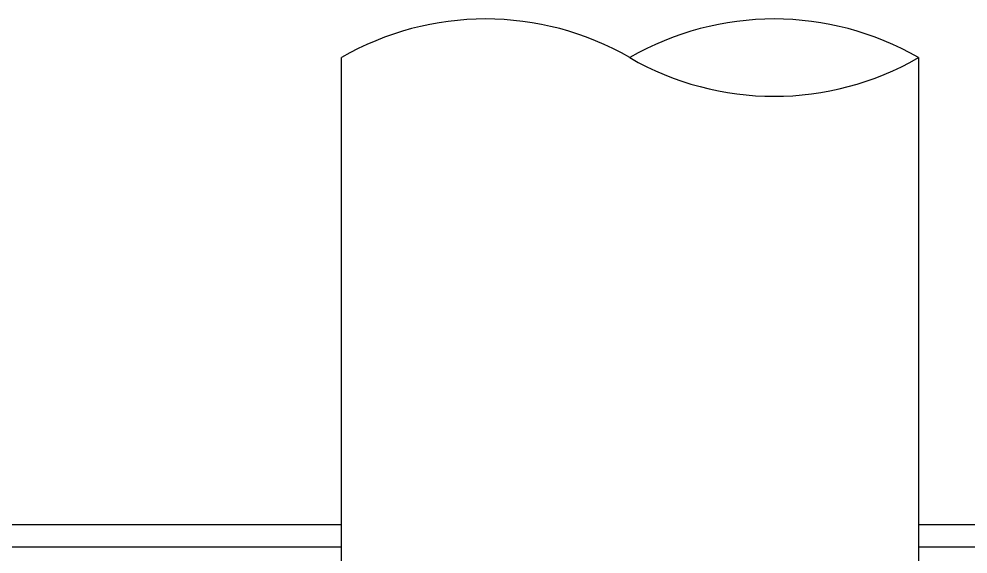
# Model space of a CAD drawing. Extents: x 27938 to 1507990, y 110129 to 923079.
# Drawn here: x 550537 to 551720, y 358324 to 358991 of the extents above; entities that cross this region are included whole.
import ezdxf

# ---------------------------------------------------------------- set-up
doc = ezdxf.new("R2010")
doc.units = 0
doc.header["$LTSCALE"] = 1000
doc.header["$MEASUREMENT"] = 0

msp = doc.modelspace()

# ---------------------------------------------------------------- linework, layer by layer
at = {"linetype": 'Continuous'}
for p, q in [((550938.6, 358942.8), (550938.6, 358315.5)), ((551658, 358942.8), (551658, 358315.5))]:
    msp.add_line(p, q, dxfattribs=at)
for p, q in [((550938.6, 358360.5), (549492.4, 358360.5)), ((553455, 358360.5), (551658, 358360.5)), ((550938.6, 358332.8), (549794.5, 358332.8)), ((553109.5, 358332.8), (551658, 358332.8))]:
    msp.add_line(p, q)
at = {"color": 7}
for centre, start, end in [((551118.5, 358631.3), 60, 120), ((551478.2, 358631.3), 60, 120), ((551478.2, 359254.3), 240, 300)]:
    msp.add_arc(centre, 359.7, start, end, dxfattribs=at)

doc.saveas('drawing.dxf')
